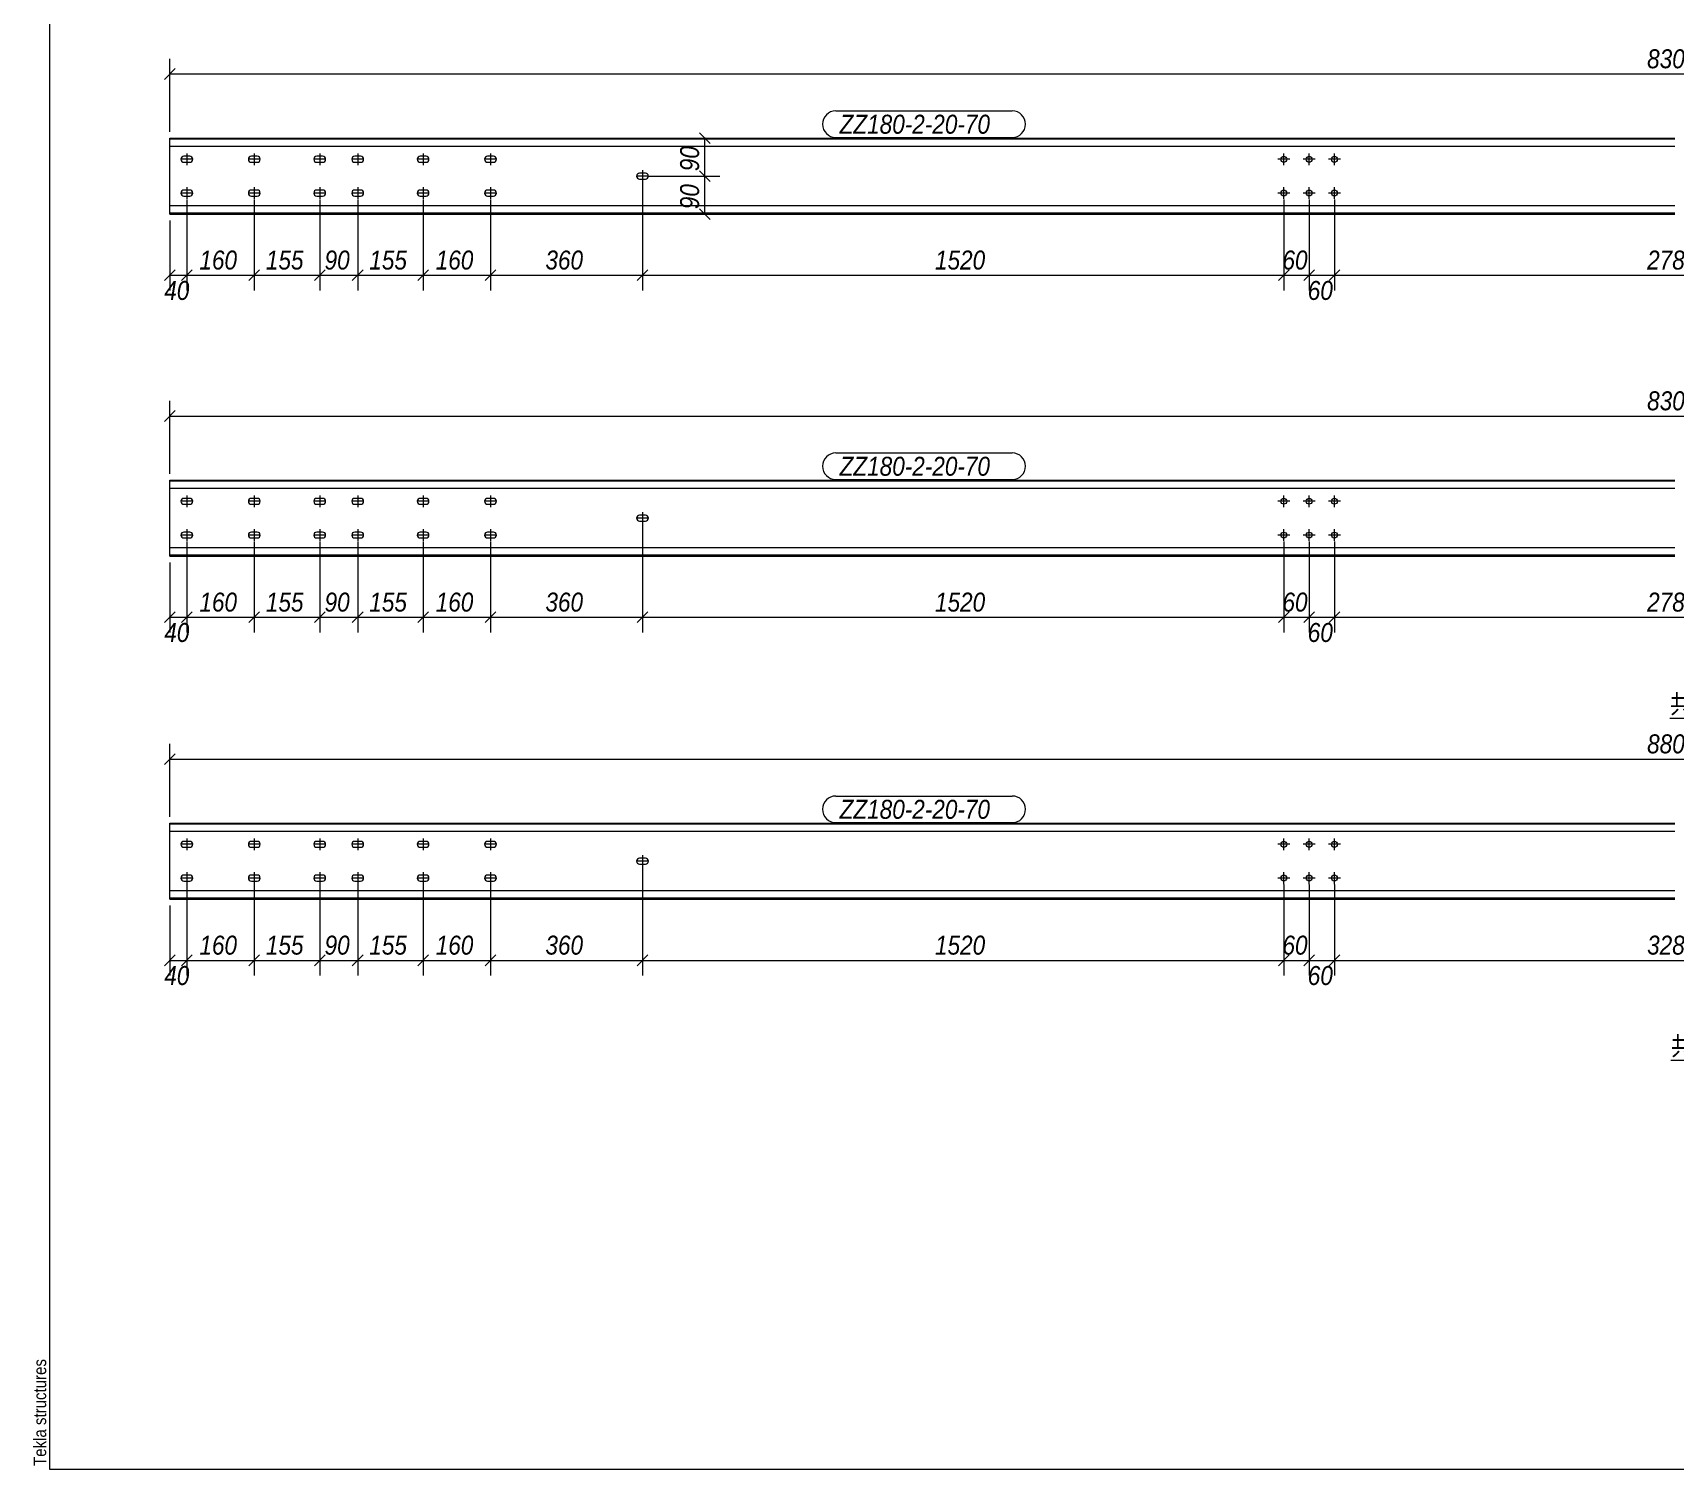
# Model space of a CAD drawing. Extents: x 857 to 4439, y -1249 to 4637.
# Drawn here: x 857.2 to 1116.7, y 4227.2 to 4454.1 of the extents above; entities that cross this region are included whole.
import ezdxf

# ---------------------------------------------------------------- set-up
doc = ezdxf.new("R2010")
doc.units = 0
doc.header["$LTSCALE"] = 1000
doc.header["$MEASUREMENT"] = 0
doc.linetypes.add('XKITLINE00', pattern=[0])
doc.linetypes.add('XKITLINE02', pattern=[4, 2, -2])
for name, color, linetype, lineweight in [('Bolt', 7, 'Continuous', 0), ('DrawingSheet', 5, 'Continuous', 0), ('OtherObjectType', 1, 'Continuous', 0), ('Part', 2, 'Continuous', 0), ('PartMark', 3, 'Continuous', 0), ('Z-DIMENSIONS', 1, 'Continuous', 0)]:
    doc.layers.add(name, color=color, linetype=linetype, lineweight=lineweight)
doc.styles.add('Arial', font='arial.ttf')
doc.styles.add('Arial Italic', font='ariali.ttf')

# ---------------------------------------------------------------- blocks, each defined once
blk = doc.blocks.new('屋面檩条A区一')
at = {"layer": 'Bolt', "color": 3, "linetype": 'XKITLINE00', "lineweight": 0}
for p, q in [((26.72, 212.89), (26.72, 211.02)), ((37.38, 212.89), (37.38, 211.02)), ((47.72, 212.89), (47.72, 211.02)), ((53.72, 212.89), (53.72, 211.02)), ((64.05, 212.89), (64.05, 211.02)), ((74.72, 212.89), (74.72, 211.02)), ((200.05, 211.02), (200.05, 212.89)), ((204.05, 211.02), (204.05, 212.89)), ((208.05, 211.02), (208.05, 212.89)), ((25.82, 212.13), (25.78, 211.95)), ((25.78, 211.95), (25.78, 211.95)), ((25.78, 211.95), (25.82, 211.78)), ((27.65, 211.95), (25.78, 211.95)), ((25.92, 212.28), (25.82, 212.13)), ((25.82, 211.78), (25.92, 211.62)), ((26.07, 212.39), (25.92, 212.28)), ((25.92, 211.62), (26.07, 211.52)), ((26.25, 212.42), (26.07, 212.39)), ((26.07, 211.52), (26.25, 211.49)), ((27.18, 212.42), (26.25, 212.42)), ((26.25, 211.49), (27.18, 211.49)), ((27.36, 212.39), (27.18, 212.42)), ((27.18, 211.49), (27.36, 211.52)), ((27.51, 212.28), (27.36, 212.39)), ((27.36, 211.52), (27.51, 211.62)), ((27.61, 212.13), (27.51, 212.28)), ((27.51, 211.62), (27.61, 211.78)), ((27.65, 211.95), (27.61, 212.13)), ((27.61, 211.78), (27.65, 211.95)), ((27.65, 211.95), (27.65, 211.95)), ((36.49, 212.13), (36.45, 211.95)), ((36.45, 211.95), (36.45, 211.95)), ((36.45, 211.95), (36.49, 211.78)), ((38.32, 211.95), (36.45, 211.95)), ((36.59, 212.28), (36.49, 212.13)), ((36.49, 211.78), (36.59, 211.62)), ((36.74, 212.39), (36.59, 212.28)), ((36.59, 211.62), (36.74, 211.52)), ((36.92, 212.42), (36.74, 212.39)), ((36.74, 211.52), (36.92, 211.49)), ((37.85, 212.42), (36.92, 212.42)), ((36.92, 211.49), (37.85, 211.49)), ((38.03, 212.39), (37.85, 212.42)), ((37.85, 211.49), (38.03, 211.52)), ((38.18, 212.28), (38.03, 212.39)), ((38.03, 211.52), (38.18, 211.62)), ((38.28, 212.13), (38.18, 212.28)), ((38.18, 211.62), (38.28, 211.78)), ((38.32, 211.95), (38.28, 212.13)), ((38.28, 211.78), (38.32, 211.95)), ((38.32, 211.95), (38.32, 211.95)), ((46.82, 212.13), (46.78, 211.95)), ((46.78, 211.95), (46.78, 211.95)), ((46.78, 211.95), (46.82, 211.78)), ((48.65, 211.95), (46.78, 211.95)), ((46.92, 212.28), (46.82, 212.13)), ((46.82, 211.78), (46.92, 211.62)), ((47.07, 212.39), (46.92, 212.28)), ((46.92, 211.62), (47.07, 211.52)), ((47.25, 212.42), (47.07, 212.39)), ((47.07, 211.52), (47.25, 211.49)), ((48.18, 212.42), (47.25, 212.42)), ((47.25, 211.49), (48.18, 211.49)), ((48.36, 212.39), (48.18, 212.42)), ((48.18, 211.49), (48.36, 211.52)), ((48.51, 212.28), (48.36, 212.39)), ((48.36, 211.52), (48.51, 211.62)), ((48.61, 212.13), (48.51, 212.28)), ((48.51, 211.62), (48.61, 211.78)), ((48.65, 211.95), (48.61, 212.13)), ((48.61, 211.78), (48.65, 211.95)), ((48.65, 211.95), (48.65, 211.95)), ((52.82, 212.13), (52.78, 211.95)), ((52.78, 211.95), (52.78, 211.95)), ((52.78, 211.95), (52.82, 211.78)), ((54.65, 211.95), (52.78, 211.95)), ((52.92, 212.28), (52.82, 212.13)), ((52.82, 211.78), (52.92, 211.62)), ((53.07, 212.39), (52.92, 212.28)), ((52.92, 211.62), (53.07, 211.52)), ((53.25, 212.42), (53.07, 212.39)), ((53.07, 211.52), (53.25, 211.49)), ((54.18, 212.42), (53.25, 212.42)), ((53.25, 211.49), (54.18, 211.49)), ((54.36, 212.39), (54.18, 212.42)), ((54.18, 211.49), (54.36, 211.52)), ((54.51, 212.28), (54.36, 212.39)), ((54.36, 211.52), (54.51, 211.62)), ((54.61, 212.13), (54.51, 212.28)), ((54.51, 211.62), (54.61, 211.78)), ((54.65, 211.95), (54.61, 212.13)), ((54.61, 211.78), (54.65, 211.95)), ((54.65, 211.95), (54.65, 211.95)), ((63.15, 212.13), (63.12, 211.95)), ((63.12, 211.95), (63.12, 211.95)), ((63.12, 211.95), (63.15, 211.78)), ((64.98, 211.95), (63.12, 211.95)), ((63.25, 212.28), (63.15, 212.13)), ((63.15, 211.78), (63.25, 211.62)), ((63.41, 212.39), (63.25, 212.28)), ((63.25, 211.62), (63.41, 211.52)), ((63.58, 212.42), (63.41, 212.39)), ((63.41, 211.52), (63.58, 211.49)), ((64.52, 212.42), (63.58, 212.42)), ((63.58, 211.49), (64.52, 211.49)), ((64.7, 212.39), (64.52, 212.42)), ((64.52, 211.49), (64.7, 211.52)), ((64.85, 212.28), (64.7, 212.39)), ((64.7, 211.52), (64.85, 211.62)), ((64.95, 212.13), (64.85, 212.28)), ((64.85, 211.62), (64.95, 211.78)), ((64.98, 211.95), (64.95, 212.13)), ((64.95, 211.78), (64.98, 211.95)), ((64.98, 211.95), (64.98, 211.95)), ((73.82, 212.13), (73.78, 211.95)), ((73.78, 211.95), (73.78, 211.95)), ((73.78, 211.95), (73.82, 211.78)), ((75.65, 211.95), (73.78, 211.95)), ((73.92, 212.28), (73.82, 212.13)), ((73.82, 211.78), (73.92, 211.62)), ((74.07, 212.39), (73.92, 212.28)), ((73.92, 211.62), (74.07, 211.52)), ((74.25, 212.42), (74.07, 212.39)), ((74.07, 211.52), (74.25, 211.49)), ((75.18, 212.42), (74.25, 212.42)), ((74.25, 211.49), (75.18, 211.49)), ((75.36, 212.39), (75.18, 212.42)), ((75.18, 211.49), (75.36, 211.52)), ((75.51, 212.28), (75.36, 212.39)), ((75.36, 211.52), (75.51, 211.62)), ((75.61, 212.13), (75.51, 212.28)), ((75.51, 211.62), (75.61, 211.78)), ((75.65, 211.95), (75.61, 212.13)), ((75.61, 211.78), (75.65, 211.95)), ((75.65, 211.95), (75.65, 211.95)), ((98.72, 210.22), (98.72, 208.35)), ((200.98, 211.95), (199.12, 211.95)), ((204.98, 211.95), (203.12, 211.95)), ((208.98, 211.95), (207.12, 211.95)), ((97.82, 209.47), (97.78, 209.29)), ((97.78, 209.29), (97.78, 209.29)), ((97.78, 209.29), (97.82, 209.11)), ((99.65, 209.29), (97.78, 209.29)), ((97.92, 209.62), (97.82, 209.47)), ((97.82, 209.11), (97.92, 208.96)), ((98.07, 209.72), (97.92, 209.62)), ((97.92, 208.96), (98.07, 208.86)), ((98.25, 209.75), (98.07, 209.72)), ((98.07, 208.86), (98.25, 208.82)), ((99.18, 209.75), (98.25, 209.75)), ((98.25, 208.82), (99.18, 208.82)), ((99.36, 209.72), (99.18, 209.75)), ((99.18, 208.82), (99.36, 208.86)), ((99.51, 209.62), (99.36, 209.72)), ((99.36, 208.86), (99.51, 208.96)), ((99.61, 209.47), (99.51, 209.62)), ((99.51, 208.96), (99.61, 209.11)), ((99.65, 209.29), (99.61, 209.47)), ((99.61, 209.11), (99.65, 209.29)), ((99.65, 209.29), (99.65, 209.29)), ((25.82, 206.8), (25.78, 206.62)), ((25.78, 206.62), (25.78, 206.62)), ((25.78, 206.62), (25.82, 206.44)), ((27.65, 206.62), (25.78, 206.62)), ((25.92, 206.95), (25.82, 206.8)), ((25.82, 206.44), (25.92, 206.29)), ((26.07, 207.05), (25.92, 206.95)), ((25.92, 206.29), (26.07, 206.19)), ((26.25, 207.09), (26.07, 207.05)), ((26.07, 206.19), (26.25, 206.15)), ((27.18, 207.09), (26.25, 207.09)), ((26.25, 206.15), (27.18, 206.15)), ((26.72, 207.55), (26.72, 205.69)), ((27.36, 207.05), (27.18, 207.09)), ((27.18, 206.15), (27.36, 206.19)), ((27.51, 206.95), (27.36, 207.05)), ((27.36, 206.19), (27.51, 206.29)), ((27.61, 206.8), (27.51, 206.95)), ((27.51, 206.29), (27.61, 206.44)), ((27.65, 206.62), (27.61, 206.8)), ((27.61, 206.44), (27.65, 206.62)), ((27.65, 206.62), (27.65, 206.62)), ((36.49, 206.8), (36.45, 206.62)), ((36.45, 206.62), (36.45, 206.62)), ((36.45, 206.62), (36.49, 206.44)), ((38.32, 206.62), (36.45, 206.62)), ((36.59, 206.95), (36.49, 206.8)), ((36.49, 206.44), (36.59, 206.29)), ((36.74, 207.05), (36.59, 206.95)), ((36.59, 206.29), (36.74, 206.19)), ((36.92, 207.09), (36.74, 207.05)), ((36.74, 206.19), (36.92, 206.15)), ((37.85, 207.09), (36.92, 207.09)), ((36.92, 206.15), (37.85, 206.15)), ((37.38, 207.55), (37.38, 205.69)), ((38.03, 207.05), (37.85, 207.09)), ((37.85, 206.15), (38.03, 206.19)), ((38.18, 206.95), (38.03, 207.05)), ((38.03, 206.19), (38.18, 206.29)), ((38.28, 206.8), (38.18, 206.95)), ((38.18, 206.29), (38.28, 206.44)), ((38.32, 206.62), (38.28, 206.8)), ((38.28, 206.44), (38.32, 206.62)), ((38.32, 206.62), (38.32, 206.62)), ((46.82, 206.8), (46.78, 206.62)), ((46.78, 206.62), (46.78, 206.62)), ((46.78, 206.62), (46.82, 206.44)), ((48.65, 206.62), (46.78, 206.62)), ((46.92, 206.95), (46.82, 206.8)), ((46.82, 206.44), (46.92, 206.29)), ((47.07, 207.05), (46.92, 206.95)), ((46.92, 206.29), (47.07, 206.19)), ((47.25, 207.09), (47.07, 207.05)), ((47.07, 206.19), (47.25, 206.15)), ((48.18, 207.09), (47.25, 207.09)), ((47.25, 206.15), (48.18, 206.15)), ((47.72, 207.55), (47.72, 205.69)), ((48.36, 207.05), (48.18, 207.09)), ((48.18, 206.15), (48.36, 206.19)), ((48.51, 206.95), (48.36, 207.05)), ((48.36, 206.19), (48.51, 206.29)), ((48.61, 206.8), (48.51, 206.95)), ((48.51, 206.29), (48.61, 206.44)), ((48.65, 206.62), (48.61, 206.8)), ((48.61, 206.44), (48.65, 206.62)), ((48.65, 206.62), (48.65, 206.62)), ((52.82, 206.8), (52.78, 206.62)), ((52.78, 206.62), (52.78, 206.62)), ((52.78, 206.62), (52.82, 206.44)), ((54.65, 206.62), (52.78, 206.62)), ((52.92, 206.95), (52.82, 206.8)), ((52.82, 206.44), (52.92, 206.29)), ((53.07, 207.05), (52.92, 206.95)), ((52.92, 206.29), (53.07, 206.19)), ((53.25, 207.09), (53.07, 207.05)), ((53.07, 206.19), (53.25, 206.15)), ((54.18, 207.09), (53.25, 207.09)), ((53.25, 206.15), (54.18, 206.15)), ((53.72, 207.55), (53.72, 205.69)), ((54.36, 207.05), (54.18, 207.09)), ((54.18, 206.15), (54.36, 206.19)), ((54.51, 206.95), (54.36, 207.05)), ((54.36, 206.19), (54.51, 206.29)), ((54.61, 206.8), (54.51, 206.95)), ((54.51, 206.29), (54.61, 206.44)), ((54.65, 206.62), (54.61, 206.8)), ((54.61, 206.44), (54.65, 206.62)), ((54.65, 206.62), (54.65, 206.62)), ((63.15, 206.8), (63.12, 206.62)), ((63.12, 206.62), (63.12, 206.62)), ((63.12, 206.62), (63.15, 206.44)), ((64.98, 206.62), (63.12, 206.62)), ((63.25, 206.95), (63.15, 206.8)), ((63.15, 206.44), (63.25, 206.29)), ((63.41, 207.05), (63.25, 206.95)), ((63.25, 206.29), (63.41, 206.19)), ((63.58, 207.09), (63.41, 207.05)), ((63.41, 206.19), (63.58, 206.15)), ((64.52, 207.09), (63.58, 207.09)), ((63.58, 206.15), (64.52, 206.15)), ((64.05, 207.55), (64.05, 205.69)), ((64.7, 207.05), (64.52, 207.09)), ((64.52, 206.15), (64.7, 206.19)), ((64.85, 206.95), (64.7, 207.05)), ((64.7, 206.19), (64.85, 206.29)), ((64.95, 206.8), (64.85, 206.95)), ((64.85, 206.29), (64.95, 206.44)), ((64.98, 206.62), (64.95, 206.8)), ((64.95, 206.44), (64.98, 206.62)), ((64.98, 206.62), (64.98, 206.62)), ((73.82, 206.8), (73.78, 206.62)), ((73.78, 206.62), (73.78, 206.62)), ((73.78, 206.62), (73.82, 206.44)), ((75.65, 206.62), (73.78, 206.62)), ((73.92, 206.95), (73.82, 206.8)), ((73.82, 206.44), (73.92, 206.29)), ((74.07, 207.05), (73.92, 206.95)), ((73.92, 206.29), (74.07, 206.19)), ((74.25, 207.09), (74.07, 207.05)), ((74.07, 206.19), (74.25, 206.15)), ((75.18, 207.09), (74.25, 207.09)), ((74.25, 206.15), (75.18, 206.15)), ((74.72, 207.55), (74.72, 205.69)), ((75.36, 207.05), (75.18, 207.09)), ((75.18, 206.15), (75.36, 206.19)), ((75.51, 206.95), (75.36, 207.05)), ((75.36, 206.19), (75.51, 206.29)), ((75.61, 206.8), (75.51, 206.95)), ((75.51, 206.29), (75.61, 206.44)), ((75.65, 206.62), (75.61, 206.8)), ((75.61, 206.44), (75.65, 206.62)), ((75.65, 206.62), (75.65, 206.62)), ((200.98, 206.62), (199.12, 206.62)), ((200.05, 205.69), (200.05, 207.55)), ((204.98, 206.62), (203.12, 206.62)), ((204.05, 205.69), (204.05, 207.55)), ((208.98, 206.62), (207.12, 206.62)), ((208.05, 205.69), (208.05, 207.55)), ((26.07, 158.35), (25.92, 158.25)), ((26.25, 158.38), (26.07, 158.35)), ((27.18, 158.38), (26.25, 158.38)), ((26.72, 158.85), (26.72, 156.98)), ((27.36, 158.35), (27.18, 158.38)), ((27.51, 158.25), (27.36, 158.35)), ((36.74, 158.35), (36.59, 158.25)), ((36.92, 158.38), (36.74, 158.35)), ((37.85, 158.38), (36.92, 158.38)), ((37.38, 158.85), (37.38, 156.98)), ((38.03, 158.35), (37.85, 158.38)), ((38.18, 158.25), (38.03, 158.35)), ((47.07, 158.35), (46.92, 158.25)), ((47.25, 158.38), (47.07, 158.35)), ((48.18, 158.38), (47.25, 158.38)), ((47.72, 158.85), (47.72, 156.98)), ((48.36, 158.35), (48.18, 158.38)), ((48.51, 158.25), (48.36, 158.35)), ((53.07, 158.35), (52.92, 158.25)), ((53.25, 158.38), (53.07, 158.35)), ((54.18, 158.38), (53.25, 158.38)), ((53.72, 158.85), (53.72, 156.98)), ((54.36, 158.35), (54.18, 158.38)), ((54.51, 158.25), (54.36, 158.35)), ((63.41, 158.35), (63.25, 158.25)), ((63.58, 158.38), (63.41, 158.35)), ((64.52, 158.38), (63.58, 158.38)), ((64.05, 158.85), (64.05, 156.98)), ((64.7, 158.35), (64.52, 158.38)), ((64.85, 158.25), (64.7, 158.35)), ((74.07, 158.35), (73.92, 158.25)), ((74.25, 158.38), (74.07, 158.35)), ((75.18, 158.38), (74.25, 158.38)), ((74.72, 158.85), (74.72, 156.98)), ((75.36, 158.35), (75.18, 158.38)), ((75.51, 158.25), (75.36, 158.35)), ((200.05, 156.98), (200.05, 158.85)), ((204.05, 156.98), (204.05, 158.85)), ((208.05, 156.98), (208.05, 158.85)), ((25.82, 158.09), (25.78, 157.92)), ((25.78, 157.92), (25.78, 157.92)), ((25.78, 157.92), (25.82, 157.74)), ((27.65, 157.92), (25.78, 157.92)), ((25.92, 158.25), (25.82, 158.09)), ((25.82, 157.74), (25.92, 157.59)), ((25.92, 157.59), (26.07, 157.48)), ((26.07, 157.48), (26.25, 157.45)), ((26.25, 157.45), (27.18, 157.45)), ((27.18, 157.45), (27.36, 157.48)), ((27.36, 157.48), (27.51, 157.59)), ((27.61, 158.09), (27.51, 158.25)), ((27.51, 157.59), (27.61, 157.74)), ((27.65, 157.92), (27.61, 158.09)), ((27.61, 157.74), (27.65, 157.92)), ((27.65, 157.92), (27.65, 157.92)), ((36.49, 158.09), (36.45, 157.92)), ((36.45, 157.92), (36.45, 157.92)), ((36.45, 157.92), (36.49, 157.74)), ((38.32, 157.92), (36.45, 157.92)), ((36.59, 158.25), (36.49, 158.09)), ((36.49, 157.74), (36.59, 157.59)), ((36.59, 157.59), (36.74, 157.48)), ((36.74, 157.48), (36.92, 157.45)), ((36.92, 157.45), (37.85, 157.45)), ((37.85, 157.45), (38.03, 157.48)), ((38.03, 157.48), (38.18, 157.59)), ((38.28, 158.09), (38.18, 158.25)), ((38.18, 157.59), (38.28, 157.74)), ((38.32, 157.92), (38.28, 158.09)), ((38.28, 157.74), (38.32, 157.92)), ((38.32, 157.92), (38.32, 157.92)), ((46.82, 158.09), (46.78, 157.92)), ((46.78, 157.92), (46.78, 157.92)), ((46.78, 157.92), (46.82, 157.74)), ((48.65, 157.92), (46.78, 157.92)), ((46.92, 158.25), (46.82, 158.09)), ((46.82, 157.74), (46.92, 157.59)), ((46.92, 157.59), (47.07, 157.48)), ((47.07, 157.48), (47.25, 157.45)), ((47.25, 157.45), (48.18, 157.45)), ((48.18, 157.45), (48.36, 157.48)), ((48.36, 157.48), (48.51, 157.59)), ((48.61, 158.09), (48.51, 158.25)), ((48.51, 157.59), (48.61, 157.74)), ((48.65, 157.92), (48.61, 158.09)), ((48.61, 157.74), (48.65, 157.92)), ((48.65, 157.92), (48.65, 157.92)), ((52.82, 158.09), (52.78, 157.92)), ((52.78, 157.92), (52.78, 157.92)), ((52.78, 157.92), (52.82, 157.74)), ((54.65, 157.92), (52.78, 157.92)), ((52.92, 158.25), (52.82, 158.09)), ((52.82, 157.74), (52.92, 157.59)), ((52.92, 157.59), (53.07, 157.48)), ((53.07, 157.48), (53.25, 157.45)), ((53.25, 157.45), (54.18, 157.45)), ((54.18, 157.45), (54.36, 157.48)), ((54.36, 157.48), (54.51, 157.59)), ((54.61, 158.09), (54.51, 158.25)), ((54.51, 157.59), (54.61, 157.74)), ((54.65, 157.92), (54.61, 158.09)), ((54.61, 157.74), (54.65, 157.92)), ((54.65, 157.92), (54.65, 157.92)), ((63.15, 158.09), (63.12, 157.92)), ((63.12, 157.92), (63.12, 157.92)), ((63.12, 157.92), (63.15, 157.74)), ((64.98, 157.92), (63.12, 157.92)), ((63.25, 158.25), (63.15, 158.09)), ((63.15, 157.74), (63.25, 157.59)), ((63.25, 157.59), (63.41, 157.48)), ((63.41, 157.48), (63.58, 157.45)), ((63.58, 157.45), (64.52, 157.45)), ((64.52, 157.45), (64.7, 157.48)), ((64.7, 157.48), (64.85, 157.59)), ((64.95, 158.09), (64.85, 158.25)), ((64.85, 157.59), (64.95, 157.74)), ((64.98, 157.92), (64.95, 158.09)), ((64.95, 157.74), (64.98, 157.92)), ((64.98, 157.92), (64.98, 157.92)), ((73.82, 158.09), (73.78, 157.92)), ((73.78, 157.92), (73.78, 157.92)), ((73.78, 157.92), (73.82, 157.74)), ((75.65, 157.92), (73.78, 157.92)), ((73.92, 158.25), (73.82, 158.09)), ((73.82, 157.74), (73.92, 157.59)), ((73.92, 157.59), (74.07, 157.48)), ((74.07, 157.48), (74.25, 157.45)), ((74.25, 157.45), (75.18, 157.45)), ((75.18, 157.45), (75.36, 157.48)), ((75.36, 157.48), (75.51, 157.59)), ((75.61, 158.09), (75.51, 158.25)), ((75.51, 157.59), (75.61, 157.74)), ((75.65, 157.92), (75.61, 158.09)), ((75.61, 157.74), (75.65, 157.92)), ((75.65, 157.92), (75.65, 157.92)), ((98.25, 155.72), (98.07, 155.68)), ((99.18, 155.72), (98.25, 155.72)), ((98.72, 156.18), (98.72, 154.32)), ((99.36, 155.68), (99.18, 155.72)), ((200.98, 157.92), (199.12, 157.92)), ((204.98, 157.92), (203.12, 157.92)), ((208.98, 157.92), (207.12, 157.92)), ((26.72, 153.52), (26.72, 151.65)), ((37.38, 153.52), (37.38, 151.65)), ((47.72, 153.52), (47.72, 151.65)), ((53.72, 153.52), (53.72, 151.65)), ((64.05, 153.52), (64.05, 151.65)), ((74.72, 153.52), (74.72, 151.65)), ((97.82, 155.43), (97.78, 155.25)), ((97.78, 155.25), (97.78, 155.25)), ((97.78, 155.25), (97.82, 155.07)), ((99.65, 155.25), (97.78, 155.25)), ((97.92, 155.58), (97.82, 155.43)), ((97.82, 155.07), (97.92, 154.92)), ((98.07, 155.68), (97.92, 155.58)), ((97.92, 154.92), (98.07, 154.82)), ((98.07, 154.82), (98.25, 154.78)), ((98.25, 154.78), (99.18, 154.78)), ((99.18, 154.78), (99.36, 154.82)), ((99.51, 155.58), (99.36, 155.68)), ((99.36, 154.82), (99.51, 154.92)), ((99.61, 155.43), (99.51, 155.58)), ((99.51, 154.92), (99.61, 155.07)), ((99.65, 155.25), (99.61, 155.43)), ((99.61, 155.07), (99.65, 155.25)), ((99.65, 155.25), (99.65, 155.25)), ((200.05, 151.65), (200.05, 153.52)), ((204.05, 151.65), (204.05, 153.52)), ((208.05, 151.65), (208.05, 153.52)), ((25.82, 152.76), (25.78, 152.58)), ((25.78, 152.58), (25.78, 152.58)), ((25.78, 152.58), (25.82, 152.4)), ((27.65, 152.58), (25.78, 152.58)), ((25.92, 152.91), (25.82, 152.76)), ((25.82, 152.4), (25.92, 152.25)), ((26.07, 153.01), (25.92, 152.91)), ((25.92, 152.25), (26.07, 152.15)), ((26.25, 153.05), (26.07, 153.01)), ((26.07, 152.15), (26.25, 152.12)), ((27.18, 153.05), (26.25, 153.05)), ((26.25, 152.12), (27.18, 152.12)), ((27.36, 153.01), (27.18, 153.05)), ((27.18, 152.12), (27.36, 152.15)), ((27.51, 152.91), (27.36, 153.01)), ((27.36, 152.15), (27.51, 152.25)), ((27.61, 152.76), (27.51, 152.91)), ((27.51, 152.25), (27.61, 152.4)), ((27.65, 152.58), (27.61, 152.76)), ((27.61, 152.4), (27.65, 152.58)), ((27.65, 152.58), (27.65, 152.58)), ((36.49, 152.76), (36.45, 152.58)), ((36.45, 152.58), (36.45, 152.58)), ((36.45, 152.58), (36.49, 152.4)), ((38.32, 152.58), (36.45, 152.58)), ((36.59, 152.91), (36.49, 152.76)), ((36.49, 152.4), (36.59, 152.25)), ((36.74, 153.01), (36.59, 152.91)), ((36.59, 152.25), (36.74, 152.15)), ((36.92, 153.05), (36.74, 153.01)), ((36.74, 152.15), (36.92, 152.12)), ((37.85, 153.05), (36.92, 153.05)), ((36.92, 152.12), (37.85, 152.12)), ((38.03, 153.01), (37.85, 153.05)), ((37.85, 152.12), (38.03, 152.15)), ((38.18, 152.91), (38.03, 153.01)), ((38.03, 152.15), (38.18, 152.25)), ((38.28, 152.76), (38.18, 152.91)), ((38.18, 152.25), (38.28, 152.4)), ((38.32, 152.58), (38.28, 152.76)), ((38.28, 152.4), (38.32, 152.58)), ((38.32, 152.58), (38.32, 152.58)), ((46.82, 152.76), (46.78, 152.58)), ((46.78, 152.58), (46.78, 152.58)), ((46.78, 152.58), (46.82, 152.4)), ((48.65, 152.58), (46.78, 152.58)), ((46.92, 152.91), (46.82, 152.76)), ((46.82, 152.4), (46.92, 152.25)), ((47.07, 153.01), (46.92, 152.91)), ((46.92, 152.25), (47.07, 152.15)), ((47.25, 153.05), (47.07, 153.01)), ((47.07, 152.15), (47.25, 152.12)), ((48.18, 153.05), (47.25, 153.05)), ((47.25, 152.12), (48.18, 152.12)), ((48.36, 153.01), (48.18, 153.05)), ((48.18, 152.12), (48.36, 152.15)), ((48.51, 152.91), (48.36, 153.01)), ((48.36, 152.15), (48.51, 152.25)), ((48.61, 152.76), (48.51, 152.91)), ((48.51, 152.25), (48.61, 152.4)), ((48.65, 152.58), (48.61, 152.76)), ((48.61, 152.4), (48.65, 152.58)), ((48.65, 152.58), (48.65, 152.58)), ((52.82, 152.76), (52.78, 152.58)), ((52.78, 152.58), (52.78, 152.58)), ((52.78, 152.58), (52.82, 152.4)), ((54.65, 152.58), (52.78, 152.58)), ((52.92, 152.91), (52.82, 152.76)), ((52.82, 152.4), (52.92, 152.25)), ((53.07, 153.01), (52.92, 152.91)), ((52.92, 152.25), (53.07, 152.15)), ((53.25, 153.05), (53.07, 153.01)), ((53.07, 152.15), (53.25, 152.12)), ((54.18, 153.05), (53.25, 153.05)), ((53.25, 152.12), (54.18, 152.12)), ((54.36, 153.01), (54.18, 153.05)), ((54.18, 152.12), (54.36, 152.15)), ((54.51, 152.91), (54.36, 153.01)), ((54.36, 152.15), (54.51, 152.25)), ((54.61, 152.76), (54.51, 152.91)), ((54.51, 152.25), (54.61, 152.4)), ((54.65, 152.58), (54.61, 152.76)), ((54.61, 152.4), (54.65, 152.58)), ((54.65, 152.58), (54.65, 152.58)), ((63.15, 152.76), (63.12, 152.58)), ((63.12, 152.58), (63.12, 152.58)), ((63.12, 152.58), (63.15, 152.4)), ((64.98, 152.58), (63.12, 152.58)), ((63.25, 152.91), (63.15, 152.76)), ((63.15, 152.4), (63.25, 152.25)), ((63.41, 153.01), (63.25, 152.91)), ((63.25, 152.25), (63.41, 152.15)), ((63.58, 153.05), (63.41, 153.01)), ((63.41, 152.15), (63.58, 152.12)), ((64.52, 153.05), (63.58, 153.05)), ((63.58, 152.12), (64.52, 152.12)), ((64.7, 153.01), (64.52, 153.05)), ((64.52, 152.12), (64.7, 152.15)), ((64.85, 152.91), (64.7, 153.01)), ((64.7, 152.15), (64.85, 152.25)), ((64.95, 152.76), (64.85, 152.91)), ((64.85, 152.25), (64.95, 152.4)), ((64.98, 152.58), (64.95, 152.76)), ((64.95, 152.4), (64.98, 152.58)), ((64.98, 152.58), (64.98, 152.58)), ((73.82, 152.76), (73.78, 152.58)), ((73.78, 152.58), (73.78, 152.58)), ((73.78, 152.58), (73.82, 152.4)), ((75.65, 152.58), (73.78, 152.58)), ((73.92, 152.91), (73.82, 152.76)), ((73.82, 152.4), (73.92, 152.25)), ((74.07, 153.01), (73.92, 152.91)), ((73.92, 152.25), (74.07, 152.15)), ((74.25, 153.05), (74.07, 153.01)), ((74.07, 152.15), (74.25, 152.12)), ((75.18, 153.05), (74.25, 153.05)), ((74.25, 152.12), (75.18, 152.12)), ((75.36, 153.01), (75.18, 153.05)), ((75.18, 152.12), (75.36, 152.15)), ((75.51, 152.91), (75.36, 153.01)), ((75.36, 152.15), (75.51, 152.25)), ((75.61, 152.76), (75.51, 152.91)), ((75.51, 152.25), (75.61, 152.4)), ((75.65, 152.58), (75.61, 152.76)), ((75.61, 152.4), (75.65, 152.58)), ((75.65, 152.58), (75.65, 152.58)), ((200.98, 152.58), (199.12, 152.58)), ((204.98, 152.58), (203.12, 152.58)), ((208.98, 152.58), (207.12, 152.58)), ((25.82, 103.9), (25.78, 103.72)), ((25.92, 104.05), (25.82, 103.9)), ((26.07, 104.15), (25.92, 104.05)), ((26.25, 104.19), (26.07, 104.15)), ((27.18, 104.19), (26.25, 104.19)), ((26.72, 104.65), (26.72, 102.79)), ((27.36, 104.15), (27.18, 104.19)), ((27.51, 104.05), (27.36, 104.15)), ((27.61, 103.9), (27.51, 104.05)), ((27.65, 103.72), (27.61, 103.9)), ((36.49, 103.9), (36.45, 103.72)), ((36.59, 104.05), (36.49, 103.9)), ((36.74, 104.15), (36.59, 104.05)), ((36.92, 104.19), (36.74, 104.15)), ((37.85, 104.19), (36.92, 104.19)), ((37.38, 104.65), (37.38, 102.79)), ((38.03, 104.15), (37.85, 104.19)), ((38.18, 104.05), (38.03, 104.15)), ((38.28, 103.9), (38.18, 104.05)), ((38.32, 103.72), (38.28, 103.9)), ((46.82, 103.9), (46.78, 103.72)), ((46.92, 104.05), (46.82, 103.9)), ((47.07, 104.15), (46.92, 104.05)), ((47.25, 104.19), (47.07, 104.15)), ((48.18, 104.19), (47.25, 104.19)), ((47.72, 104.65), (47.72, 102.79)), ((48.36, 104.15), (48.18, 104.19)), ((48.51, 104.05), (48.36, 104.15)), ((48.61, 103.9), (48.51, 104.05)), ((48.65, 103.72), (48.61, 103.9)), ((52.82, 103.9), (52.78, 103.72)), ((52.92, 104.05), (52.82, 103.9)), ((53.07, 104.15), (52.92, 104.05)), ((53.25, 104.19), (53.07, 104.15)), ((54.18, 104.19), (53.25, 104.19)), ((53.72, 104.65), (53.72, 102.79)), ((54.36, 104.15), (54.18, 104.19)), ((54.51, 104.05), (54.36, 104.15)), ((54.61, 103.9), (54.51, 104.05)), ((54.65, 103.72), (54.61, 103.9)), ((63.15, 103.9), (63.12, 103.72)), ((63.25, 104.05), (63.15, 103.9)), ((63.41, 104.15), (63.25, 104.05)), ((63.58, 104.19), (63.41, 104.15)), ((64.52, 104.19), (63.58, 104.19)), ((64.05, 104.65), (64.05, 102.79)), ((64.7, 104.15), (64.52, 104.19)), ((64.85, 104.05), (64.7, 104.15)), ((64.95, 103.9), (64.85, 104.05)), ((64.98, 103.72), (64.95, 103.9)), ((73.82, 103.9), (73.78, 103.72)), ((73.92, 104.05), (73.82, 103.9)), ((74.07, 104.15), (73.92, 104.05)), ((74.25, 104.19), (74.07, 104.15)), ((75.18, 104.19), (74.25, 104.19)), ((74.72, 104.65), (74.72, 102.79)), ((75.36, 104.15), (75.18, 104.19)), ((75.51, 104.05), (75.36, 104.15)), ((75.61, 103.9), (75.51, 104.05)), ((75.65, 103.72), (75.61, 103.9)), ((200.05, 102.79), (200.05, 104.65)), ((204.05, 102.79), (204.05, 104.65)), ((208.05, 102.79), (208.05, 104.65)), ((25.78, 103.72), (25.78, 103.72)), ((25.78, 103.72), (25.82, 103.54)), ((27.65, 103.72), (25.78, 103.72)), ((25.82, 103.54), (25.92, 103.39)), ((25.92, 103.39), (26.07, 103.29)), ((26.07, 103.29), (26.25, 103.25)), ((26.25, 103.25), (27.18, 103.25)), ((27.18, 103.25), (27.36, 103.29)), ((27.36, 103.29), (27.51, 103.39)), ((27.51, 103.39), (27.61, 103.54)), ((27.61, 103.54), (27.65, 103.72)), ((27.65, 103.72), (27.65, 103.72)), ((36.45, 103.72), (36.45, 103.72)), ((36.45, 103.72), (36.49, 103.54)), ((38.32, 103.72), (36.45, 103.72)), ((36.49, 103.54), (36.59, 103.39)), ((36.59, 103.39), (36.74, 103.29)), ((36.74, 103.29), (36.92, 103.25)), ((36.92, 103.25), (37.85, 103.25)), ((37.85, 103.25), (38.03, 103.29)), ((38.03, 103.29), (38.18, 103.39)), ((38.18, 103.39), (38.28, 103.54)), ((38.28, 103.54), (38.32, 103.72)), ((38.32, 103.72), (38.32, 103.72)), ((46.78, 103.72), (46.78, 103.72)), ((46.78, 103.72), (46.82, 103.54)), ((48.65, 103.72), (46.78, 103.72)), ((46.82, 103.54), (46.92, 103.39)), ((46.92, 103.39), (47.07, 103.29)), ((47.07, 103.29), (47.25, 103.25)), ((47.25, 103.25), (48.18, 103.25)), ((48.18, 103.25), (48.36, 103.29)), ((48.36, 103.29), (48.51, 103.39)), ((48.51, 103.39), (48.61, 103.54)), ((48.61, 103.54), (48.65, 103.72)), ((48.65, 103.72), (48.65, 103.72)), ((52.78, 103.72), (52.78, 103.72)), ((52.78, 103.72), (52.82, 103.54)), ((54.65, 103.72), (52.78, 103.72)), ((52.82, 103.54), (52.92, 103.39)), ((52.92, 103.39), (53.07, 103.29)), ((53.07, 103.29), (53.25, 103.25)), ((53.25, 103.25), (54.18, 103.25)), ((54.18, 103.25), (54.36, 103.29)), ((54.36, 103.29), (54.51, 103.39)), ((54.51, 103.39), (54.61, 103.54)), ((54.61, 103.54), (54.65, 103.72)), ((54.65, 103.72), (54.65, 103.72)), ((63.12, 103.72), (63.12, 103.72)), ((63.12, 103.72), (63.15, 103.54)), ((64.98, 103.72), (63.12, 103.72)), ((63.15, 103.54), (63.25, 103.39)), ((63.25, 103.39), (63.41, 103.29)), ((63.41, 103.29), (63.58, 103.25)), ((63.58, 103.25), (64.52, 103.25)), ((64.52, 103.25), (64.7, 103.29)), ((64.7, 103.29), (64.85, 103.39)), ((64.85, 103.39), (64.95, 103.54)), ((64.95, 103.54), (64.98, 103.72)), ((64.98, 103.72), (64.98, 103.72)), ((73.78, 103.72), (73.78, 103.72)), ((73.78, 103.72), (73.82, 103.54)), ((75.65, 103.72), (73.78, 103.72)), ((73.82, 103.54), (73.92, 103.39)), ((73.92, 103.39), (74.07, 103.29)), ((74.07, 103.29), (74.25, 103.25)), ((74.25, 103.25), (75.18, 103.25)), ((75.18, 103.25), (75.36, 103.29)), ((75.36, 103.29), (75.51, 103.39)), ((75.51, 103.39), (75.61, 103.54)), ((75.61, 103.54), (75.65, 103.72)), ((75.65, 103.72), (75.65, 103.72)), ((97.82, 101.23), (97.78, 101.05)), ((97.92, 101.38), (97.82, 101.23)), ((98.07, 101.48), (97.92, 101.38)), ((98.25, 101.52), (98.07, 101.48)), ((99.18, 101.52), (98.25, 101.52)), ((98.72, 101.99), (98.72, 100.12)), ((99.36, 101.48), (99.18, 101.52)), ((99.51, 101.38), (99.36, 101.48)), ((99.61, 101.23), (99.51, 101.38)), ((99.65, 101.05), (99.61, 101.23)), ((200.98, 103.72), (199.12, 103.72)), ((204.98, 103.72), (203.12, 103.72)), ((208.98, 103.72), (207.12, 103.72)), ((25.92, 98.72), (25.82, 98.56)), ((26.07, 98.82), (25.92, 98.72)), ((26.25, 98.85), (26.07, 98.82)), ((27.18, 98.85), (26.25, 98.85)), ((26.72, 99.32), (26.72, 97.45)), ((27.36, 98.82), (27.18, 98.85)), ((27.51, 98.72), (27.36, 98.82)), ((27.61, 98.56), (27.51, 98.72)), ((36.59, 98.72), (36.49, 98.56)), ((36.74, 98.82), (36.59, 98.72)), ((36.92, 98.85), (36.74, 98.82)), ((37.85, 98.85), (36.92, 98.85)), ((37.38, 99.32), (37.38, 97.45)), ((38.03, 98.82), (37.85, 98.85)), ((38.18, 98.72), (38.03, 98.82)), ((38.28, 98.56), (38.18, 98.72)), ((46.92, 98.72), (46.82, 98.56)), ((47.07, 98.82), (46.92, 98.72)), ((47.25, 98.85), (47.07, 98.82)), ((48.18, 98.85), (47.25, 98.85)), ((47.72, 99.32), (47.72, 97.45)), ((48.36, 98.82), (48.18, 98.85)), ((48.51, 98.72), (48.36, 98.82)), ((48.61, 98.56), (48.51, 98.72)), ((52.92, 98.72), (52.82, 98.56)), ((53.07, 98.82), (52.92, 98.72)), ((53.25, 98.85), (53.07, 98.82)), ((54.18, 98.85), (53.25, 98.85)), ((53.72, 99.32), (53.72, 97.45)), ((54.36, 98.82), (54.18, 98.85)), ((54.51, 98.72), (54.36, 98.82)), ((54.61, 98.56), (54.51, 98.72)), ((63.25, 98.72), (63.15, 98.56)), ((63.41, 98.82), (63.25, 98.72)), ((63.58, 98.85), (63.41, 98.82)), ((64.52, 98.85), (63.58, 98.85)), ((64.05, 99.32), (64.05, 97.45)), ((64.7, 98.82), (64.52, 98.85)), ((64.85, 98.72), (64.7, 98.82)), ((64.95, 98.56), (64.85, 98.72)), ((73.92, 98.72), (73.82, 98.56)), ((74.07, 98.82), (73.92, 98.72)), ((74.25, 98.85), (74.07, 98.82)), ((75.18, 98.85), (74.25, 98.85)), ((74.72, 99.32), (74.72, 97.45)), ((75.36, 98.82), (75.18, 98.85)), ((75.51, 98.72), (75.36, 98.82)), ((75.61, 98.56), (75.51, 98.72)), ((97.78, 101.05), (97.78, 101.05)), ((97.78, 101.05), (97.82, 100.87)), ((99.65, 101.05), (97.78, 101.05)), ((97.82, 100.87), (97.92, 100.72)), ((97.92, 100.72), (98.07, 100.62)), ((98.07, 100.62), (98.25, 100.59)), ((98.25, 100.59), (99.18, 100.59)), ((99.18, 100.59), (99.36, 100.62)), ((99.36, 100.62), (99.51, 100.72)), ((99.51, 100.72), (99.61, 100.87)), ((99.61, 100.87), (99.65, 101.05)), ((99.65, 101.05), (99.65, 101.05)), ((200.05, 97.45), (200.05, 99.32)), ((204.05, 97.45), (204.05, 99.32)), ((208.05, 97.45), (208.05, 99.32)), ((25.82, 98.56), (25.78, 98.39)), ((25.78, 98.39), (25.78, 98.39)), ((25.78, 98.39), (25.82, 98.21)), ((27.65, 98.39), (25.78, 98.39)), ((25.82, 98.21), (25.92, 98.06)), ((25.92, 98.06), (26.07, 97.95)), ((26.07, 97.95), (26.25, 97.92)), ((26.25, 97.92), (27.18, 97.92)), ((27.18, 97.92), (27.36, 97.95)), ((27.36, 97.95), (27.51, 98.06)), ((27.51, 98.06), (27.61, 98.21)), ((27.65, 98.39), (27.61, 98.56)), ((27.61, 98.21), (27.65, 98.39)), ((27.65, 98.39), (27.65, 98.39)), ((36.49, 98.56), (36.45, 98.39)), ((36.45, 98.39), (36.45, 98.39)), ((36.45, 98.39), (36.49, 98.21)), ((38.32, 98.39), (36.45, 98.39)), ((36.49, 98.21), (36.59, 98.06)), ((36.59, 98.06), (36.74, 97.95)), ((36.74, 97.95), (36.92, 97.92)), ((36.92, 97.92), (37.85, 97.92)), ((37.85, 97.92), (38.03, 97.95)), ((38.03, 97.95), (38.18, 98.06)), ((38.18, 98.06), (38.28, 98.21)), ((38.32, 98.39), (38.28, 98.56)), ((38.28, 98.21), (38.32, 98.39)), ((38.32, 98.39), (38.32, 98.39)), ((46.82, 98.56), (46.78, 98.39)), ((46.78, 98.39), (46.78, 98.39)), ((46.78, 98.39), (46.82, 98.21)), ((48.65, 98.39), (46.78, 98.39)), ((46.82, 98.21), (46.92, 98.06)), ((46.92, 98.06), (47.07, 97.95)), ((47.07, 97.95), (47.25, 97.92)), ((47.25, 97.92), (48.18, 97.92)), ((48.18, 97.92), (48.36, 97.95)), ((48.36, 97.95), (48.51, 98.06)), ((48.51, 98.06), (48.61, 98.21)), ((48.65, 98.39), (48.61, 98.56)), ((48.61, 98.21), (48.65, 98.39)), ((48.65, 98.39), (48.65, 98.39)), ((52.82, 98.56), (52.78, 98.39)), ((52.78, 98.39), (52.78, 98.39)), ((52.78, 98.39), (52.82, 98.21)), ((54.65, 98.39), (52.78, 98.39)), ((52.82, 98.21), (52.92, 98.06)), ((52.92, 98.06), (53.07, 97.95)), ((53.07, 97.95), (53.25, 97.92)), ((53.25, 97.92), (54.18, 97.92)), ((54.18, 97.92), (54.36, 97.95)), ((54.36, 97.95), (54.51, 98.06)), ((54.51, 98.06), (54.61, 98.21)), ((54.65, 98.39), (54.61, 98.56)), ((54.61, 98.21), (54.65, 98.39)), ((54.65, 98.39), (54.65, 98.39)), ((63.15, 98.56), (63.12, 98.39)), ((63.12, 98.39), (63.12, 98.39)), ((63.12, 98.39), (63.15, 98.21)), ((64.98, 98.39), (63.12, 98.39)), ((63.15, 98.21), (63.25, 98.06)), ((63.25, 98.06), (63.41, 97.95)), ((63.41, 97.95), (63.58, 97.92)), ((63.58, 97.92), (64.52, 97.92)), ((64.52, 97.92), (64.7, 97.95)), ((64.7, 97.95), (64.85, 98.06)), ((64.85, 98.06), (64.95, 98.21)), ((64.98, 98.39), (64.95, 98.56)), ((64.95, 98.21), (64.98, 98.39)), ((64.98, 98.39), (64.98, 98.39)), ((73.82, 98.56), (73.78, 98.39)), ((73.78, 98.39), (73.78, 98.39)), ((73.78, 98.39), (73.82, 98.21)), ((75.65, 98.39), (73.78, 98.39)), ((73.82, 98.21), (73.92, 98.06)), ((73.92, 98.06), (74.07, 97.95)), ((74.07, 97.95), (74.25, 97.92)), ((74.25, 97.92), (75.18, 97.92)), ((75.18, 97.92), (75.36, 97.95)), ((75.36, 97.95), (75.51, 98.06)), ((75.51, 98.06), (75.61, 98.21)), ((75.65, 98.39), (75.61, 98.56)), ((75.61, 98.21), (75.65, 98.39)), ((75.65, 98.39), (75.65, 98.39)), ((200.98, 98.39), (199.12, 98.39)), ((204.98, 98.39), (203.12, 98.39)), ((208.98, 98.39), (207.12, 98.39))]:
    blk.add_line(p, q, dxfattribs=at)
for centre in [(200.05, 211.95), (204.05, 211.95), (208.05, 211.95), (200.05, 206.62), (204.05, 206.62), (208.05, 206.62), (200.05, 157.92), (204.05, 157.92), (208.05, 157.92), (200.05, 152.58), (204.05, 152.58), (208.05, 152.58), (200.05, 103.72), (204.05, 103.72), (208.05, 103.72), (200.05, 98.39), (204.05, 98.39), (208.05, 98.39)]:
    blk.add_circle(centre, 0.467, dxfattribs=at)
at = {"layer": 'DrawingSheet', "color": 5, "linetype": 'XKITLINE00', "lineweight": 0}
for p, q in [((5, 415), (5, 5)), ((5, 5), (589, 5))]:
    blk.add_line(p, q, dxfattribs=at)
at = {"layer": 'OtherObjectType', "color": 6, "linetype": 'XKITLINE00', "lineweight": 0}
for p, q in [((261.04, 123.65), (296.83, 123.65)), ((261.2, 69.62), (296.99, 69.62))]:
    blk.add_line(p, q, dxfattribs=at)
at = {"layer": 'Part', "color": 2, "linetype": 'XKITLINE00', "lineweight": 0}
for p, q in [((24.05, 203.29), (24.05, 215.29)), ((24.05, 215.29), (261.85, 215.29)), ((261.85, 204.62), (24.05, 204.62)), ((24.05, 203.29), (261.85, 203.29)), ((24.05, 149.25), (24.05, 161.25)), ((24.05, 161.25), (261.85, 161.25)), ((261.85, 150.58), (24.05, 150.58)), ((24.05, 149.25), (261.85, 149.25)), ((24.05, 95.05), (24.05, 107.05)), ((24.05, 107.05), (261.85, 107.05)), ((261.85, 96.39), (24.05, 96.39)), ((24.05, 95.05), (261.85, 95.05))]:
    blk.add_line(p, q, dxfattribs=at)
at = {"layer": 'Part', "color": 7, "linetype": 'XKITLINE02', "lineweight": 0}
for p, q in [((261.85, 215.15), (24.05, 215.15)), ((261.85, 213.95), (24.05, 213.95)), ((261.85, 203.42), (24.05, 203.42)), ((261.85, 161.12), (24.05, 161.12)), ((261.85, 159.92), (24.05, 159.92)), ((261.85, 149.38), (24.05, 149.38)), ((261.85, 106.92), (24.05, 106.92)), ((261.85, 105.72), (24.05, 105.72)), ((261.85, 95.19), (24.05, 95.19))]:
    blk.add_line(p, q, dxfattribs=at)
at = {"layer": 'PartMark', "color": 1, "linetype": 'XKITLINE00', "lineweight": 0}
for p, q in [((129.26, 219.59), (157.14, 219.59)), ((129.26, 215.39), (157.14, 215.39)), ((129.26, 165.55), (157.14, 165.55)), ((129.26, 161.35), (157.14, 161.35)), ((129.26, 111.35), (157.14, 111.35)), ((129.26, 107.15), (157.14, 107.15))]:
    blk.add_line(p, q, dxfattribs=at)
for centre, start, end in [((129.26, 217.49), 90, 270), ((157.14, 217.49), 270, 90), ((129.26, 163.45), 90, 270), ((157.14, 163.45), 270, 90), ((129.26, 109.25), 90, 270), ((157.14, 109.25), 270, 90)]:
    blk.add_arc(centre, 2.1, start, end, dxfattribs=at)
at = {"layer": 'Z-DIMENSIONS', "color": 4, "linetype": 'XKITLINE00', "lineweight": 0}
for p, q in [((24.9, 226.27), (23.2, 224.58)), ((24.05, 216.29), (24.05, 227.83)), ((24.05, 225.43), (499.75, 225.43)), ((107.72, 216.14), (109.41, 214.44)), ((99.92, 215.29), (110.96, 215.29)), ((108.56, 209.29), (108.56, 215.29)), ((98.72, 208.29), (98.72, 191.23)), ((98.72, 208.29), (98.72, 191.23)), ((99.72, 209.29), (110.96, 209.29)), ((99.72, 209.29), (110.96, 209.29)), ((107.72, 210.14), (109.41, 208.44)), ((107.72, 210.14), (109.41, 208.44)), ((108.56, 203.29), (108.56, 209.29)), ((26.72, 205.62), (26.72, 191.23)), ((26.72, 205.62), (26.72, 191.23)), ((37.38, 205.62), (37.38, 191.23)), ((37.38, 205.62), (37.38, 191.23)), ((47.72, 205.62), (47.72, 191.23)), ((47.72, 205.62), (47.72, 191.23)), ((53.72, 205.62), (53.72, 191.23)), ((53.72, 205.62), (53.72, 191.23)), ((64.05, 205.62), (64.05, 191.23)), ((64.05, 205.62), (64.05, 191.23)), ((74.72, 205.62), (74.72, 191.23)), ((74.72, 205.62), (74.72, 191.23)), ((200.05, 205.62), (200.05, 191.23)), ((200.05, 205.62), (200.05, 191.23)), ((204.05, 205.62), (204.05, 191.23)), ((204.05, 205.62), (204.05, 191.23)), ((208.05, 205.62), (208.05, 191.23)), ((208.05, 205.62), (208.05, 191.23)), ((99.72, 203.29), (110.96, 203.29)), ((107.72, 204.14), (109.41, 202.44)), ((24.05, 202.29), (24.05, 191.23)), ((24.9, 194.48), (23.2, 192.78)), ((24.05, 193.63), (26.72, 193.63)), ((27.57, 194.48), (25.87, 192.78)), ((27.57, 194.48), (25.87, 192.78)), ((26.72, 193.63), (37.38, 193.63)), ((38.23, 194.48), (36.54, 192.78)), ((38.23, 194.48), (36.54, 192.78)), ((37.38, 193.63), (47.72, 193.63)), ((48.57, 194.48), (46.87, 192.78)), ((48.57, 194.48), (46.87, 192.78)), ((47.72, 193.63), (53.72, 193.63)), ((54.57, 194.48), (52.87, 192.78)), ((54.57, 194.48), (52.87, 192.78)), ((53.72, 193.63), (64.05, 193.63)), ((64.9, 194.48), (63.2, 192.78)), ((64.9, 194.48), (63.2, 192.78)), ((64.05, 193.63), (74.72, 193.63)), ((75.57, 194.48), (73.87, 192.78)), ((75.57, 194.48), (73.87, 192.78)), ((74.72, 193.63), (98.72, 193.63)), ((99.57, 194.48), (97.87, 192.78)), ((99.57, 194.48), (97.87, 192.78)), ((98.72, 193.63), (200.05, 193.63)), ((200.9, 194.48), (199.2, 192.78)), ((200.9, 194.48), (199.2, 192.78)), ((200.05, 193.63), (204.05, 193.63)), ((204.9, 194.48), (203.2, 192.78)), ((204.9, 194.48), (203.2, 192.78)), ((204.05, 193.63), (208.05, 193.63)), ((208.9, 194.48), (207.2, 192.78)), ((208.9, 194.48), (207.2, 192.78)), ((208.05, 193.63), (315.75, 193.63)), ((24.9, 172.24), (23.2, 170.54)), ((24.05, 162.25), (24.05, 173.79)), ((24.05, 171.39), (499.75, 171.39)), ((98.72, 154.25), (98.72, 137.19)), ((98.72, 154.25), (98.72, 137.19)), ((26.72, 151.58), (26.72, 137.19)), ((26.72, 151.58), (26.72, 137.19)), ((37.38, 151.58), (37.38, 137.19)), ((37.38, 151.58), (37.38, 137.19)), ((47.72, 151.58), (47.72, 137.19)), ((47.72, 151.58), (47.72, 137.19)), ((53.72, 151.58), (53.72, 137.19)), ((53.72, 151.58), (53.72, 137.19)), ((64.05, 151.58), (64.05, 137.19)), ((64.05, 151.58), (64.05, 137.19)), ((74.72, 151.58), (74.72, 137.19)), ((74.72, 151.58), (74.72, 137.19)), ((200.05, 151.58), (200.05, 137.19)), ((200.05, 151.58), (200.05, 137.19)), ((204.05, 151.58), (204.05, 137.19)), ((204.05, 151.58), (204.05, 137.19)), ((208.05, 151.58), (208.05, 137.19)), ((208.05, 151.58), (208.05, 137.19)), ((24.05, 148.25), (24.05, 137.19)), ((24.9, 140.44), (23.2, 138.74)), ((27.57, 140.44), (25.87, 138.74)), ((27.57, 140.44), (25.87, 138.74)), ((38.23, 140.44), (36.54, 138.74)), ((38.23, 140.44), (36.54, 138.74)), ((48.57, 140.44), (46.87, 138.74)), ((48.57, 140.44), (46.87, 138.74)), ((54.57, 140.44), (52.87, 138.74)), ((54.57, 140.44), (52.87, 138.74)), ((64.9, 140.44), (63.2, 138.74)), ((64.9, 140.44), (63.2, 138.74)), ((75.57, 140.44), (73.87, 138.74)), ((75.57, 140.44), (73.87, 138.74)), ((99.57, 140.44), (97.87, 138.74)), ((99.57, 140.44), (97.87, 138.74)), ((200.9, 140.44), (199.2, 138.74)), ((200.9, 140.44), (199.2, 138.74)), ((204.9, 140.44), (203.2, 138.74)), ((204.9, 140.44), (203.2, 138.74)), ((208.9, 140.44), (207.2, 138.74)), ((208.9, 140.44), (207.2, 138.74)), ((24.05, 139.59), (26.72, 139.59)), ((26.72, 139.59), (37.38, 139.59)), ((37.38, 139.59), (47.72, 139.59)), ((47.72, 139.59), (53.72, 139.59)), ((53.72, 139.59), (64.05, 139.59)), ((64.05, 139.59), (74.72, 139.59)), ((74.72, 139.59), (98.72, 139.59)), ((98.72, 139.59), (200.05, 139.59)), ((200.05, 139.59), (204.05, 139.59)), ((204.05, 139.59), (208.05, 139.59)), ((208.05, 139.59), (315.75, 139.59)), ((24.05, 108.05), (24.05, 119.59)), ((24.9, 118.04), (23.2, 116.34)), ((24.05, 117.19), (499.75, 117.19)), ((98.72, 100.05), (98.72, 82.99)), ((98.72, 100.05), (98.72, 82.99)), ((26.72, 97.39), (26.72, 82.99)), ((26.72, 97.39), (26.72, 82.99)), ((37.38, 97.39), (37.38, 82.99)), ((37.38, 97.39), (37.38, 82.99)), ((47.72, 97.39), (47.72, 82.99)), ((47.72, 97.39), (47.72, 82.99)), ((53.72, 97.39), (53.72, 82.99)), ((53.72, 97.39), (53.72, 82.99)), ((64.05, 97.39), (64.05, 82.99)), ((64.05, 97.39), (64.05, 82.99)), ((74.72, 97.39), (74.72, 82.99)), ((74.72, 97.39), (74.72, 82.99)), ((200.05, 97.39), (200.05, 82.99)), ((200.05, 97.39), (200.05, 82.99)), ((204.05, 97.39), (204.05, 82.99)), ((204.05, 97.39), (204.05, 82.99)), ((208.05, 97.39), (208.05, 82.99)), ((208.05, 97.39), (208.05, 82.99)), ((24.05, 94.05), (24.05, 82.99)), ((24.9, 86.24), (23.2, 84.54)), ((27.57, 86.24), (25.87, 84.54)), ((27.57, 86.24), (25.87, 84.54)), ((38.23, 86.24), (36.54, 84.54)), ((38.23, 86.24), (36.54, 84.54)), ((48.57, 86.24), (46.87, 84.54)), ((48.57, 86.24), (46.87, 84.54)), ((54.57, 86.24), (52.87, 84.54)), ((54.57, 86.24), (52.87, 84.54)), ((64.9, 86.24), (63.2, 84.54)), ((64.9, 86.24), (63.2, 84.54)), ((75.57, 86.24), (73.87, 84.54)), ((75.57, 86.24), (73.87, 84.54)), ((99.57, 86.24), (97.87, 84.54)), ((99.57, 86.24), (97.87, 84.54)), ((200.9, 86.24), (199.2, 84.54)), ((200.9, 86.24), (199.2, 84.54)), ((204.9, 86.24), (203.2, 84.54)), ((204.9, 86.24), (203.2, 84.54)), ((208.9, 86.24), (207.2, 84.54)), ((208.9, 86.24), (207.2, 84.54)), ((24.05, 85.39), (26.72, 85.39)), ((26.72, 85.39), (37.38, 85.39)), ((37.38, 85.39), (47.72, 85.39)), ((47.72, 85.39), (53.72, 85.39)), ((53.72, 85.39), (64.05, 85.39)), ((64.05, 85.39), (74.72, 85.39)), ((74.72, 85.39), (98.72, 85.39)), ((98.72, 85.39), (200.05, 85.39)), ((200.05, 85.39), (204.05, 85.39)), ((204.05, 85.39), (208.05, 85.39)), ((208.05, 85.39), (315.75, 85.39))]:
    blk.add_line(p, q, dxfattribs=at)
at = {"layer": 'Z-DIMENSIONS', "color": 3}
for p in [(24.05, 225.43), (108.56, 215.29), (108.56, 209.29), (108.56, 209.29), (108.56, 203.29), (24.05, 193.63), (26.72, 193.63), (26.72, 193.63), (37.38, 193.63), (37.38, 193.63), (47.72, 193.63), (47.72, 193.63), (53.72, 193.63), (53.72, 193.63), (64.05, 193.63), (64.05, 193.63), (74.72, 193.63), (74.72, 193.63), (98.72, 193.63), (98.72, 193.63), (200.05, 193.63), (200.05, 193.63), (204.05, 193.63), (204.05, 193.63), (208.05, 193.63), (208.05, 193.63), (24.05, 171.39), (24.05, 139.59), (26.72, 139.59), (26.72, 139.59), (37.38, 139.59), (37.38, 139.59), (47.72, 139.59), (47.72, 139.59), (53.72, 139.59), (53.72, 139.59), (64.05, 139.59), (64.05, 139.59), (74.72, 139.59), (74.72, 139.59), (98.72, 139.59), (98.72, 139.59), (200.05, 139.59), (200.05, 139.59), (204.05, 139.59), (204.05, 139.59), (208.05, 139.59), (208.05, 139.59), (24.05, 117.19), (24.05, 85.39), (26.72, 85.39), (26.72, 85.39), (37.38, 85.39), (37.38, 85.39), (47.72, 85.39), (47.72, 85.39), (53.72, 85.39), (53.72, 85.39), (64.05, 85.39), (64.05, 85.39), (74.72, 85.39), (74.72, 85.39), (98.72, 85.39), (98.72, 85.39), (200.05, 85.39), (200.05, 85.39), (204.05, 85.39), (204.05, 85.39), (208.05, 85.39), (208.05, 85.39)]:
    blk.add_point(p, dxfattribs=at)
at = {"layer": 'DrawingSheet', "color": 5, "style": 'Arial', "width": 0.85}
blk.add_text('Tekla structures', height=2, rotation=90, dxfattribs=at).set_placement((4.5, 5.5))
at = {"layer": 'OtherObjectType', "color": 6, "style": 'Arial Italic', "width": 0.85}
for s, p in [('共168件, 编号WLA3', (261.04, 124.4)), ('共252件, 编号WLA4', (261.2, 70.37))]:
    blk.add_text(s, height=3, dxfattribs=at).set_placement(p)
at = {"layer": 'PartMark', "color": 7, "style": 'Arial Italic', "width": 0.85}
for p in [(129.86, 215.99), (129.86, 161.95), (129.86, 107.75)]:
    blk.add_text('ZZ180-2-20-70', height=3, dxfattribs=at).set_placement(p)
at = {"layer": 'Z-DIMENSIONS', "color": 3, "style": 'Arial Italic', "width": 0.85}
for s, p in [('8300', (257.45, 226.33)), ('160', (28.71, 194.53)), ('155', (39.21, 194.53)), ('90', (48.49, 194.53)), ('155', (55.55, 194.53)), ('160', (66.05, 194.53)), ('360', (83.38, 194.53)), ('1520', (144.93, 194.53)), ('60', (199.83, 194.53)), ('2780', (257.45, 194.53)), ('40', (23.16, 189.73)), ('60', (203.83, 189.73)), ('8300', (257.45, 172.29)), ('160', (28.71, 140.49)), ('155', (39.21, 140.49)), ('90', (48.49, 140.49)), ('155', (55.55, 140.49)), ('160', (66.05, 140.49)), ('360', (83.38, 140.49)), ('1520', (144.93, 140.49)), ('60', (199.83, 140.49)), ('2780', (257.45, 140.49)), ('40', (23.16, 135.69)), ('60', (203.83, 135.69)), ('8800', (257.45, 118.09)), ('160', (28.71, 86.29)), ('155', (39.21, 86.29)), ('90', (48.49, 86.29)), ('155', (55.55, 86.29)), ('160', (66.05, 86.29)), ('360', (83.38, 86.29)), ('1520', (144.93, 86.29)), ('60', (199.83, 86.29)), ('3280', (257.45, 86.29)), ('40', (23.16, 81.49)), ('60', (203.83, 81.49))]:
    blk.add_text(s, height=3, dxfattribs=at).set_placement(p)
for p in [(107.66, 210.06), (107.66, 204.06)]:
    blk.add_text('90', height=3, rotation=90.0002, dxfattribs=at).set_placement(p)

msp = doc.modelspace()

# ---------------------------------------------------------------- block references
msp.add_blockref('屋面檩条A区一', (854.82, 4222.21))

doc.saveas('drawing.dxf')
